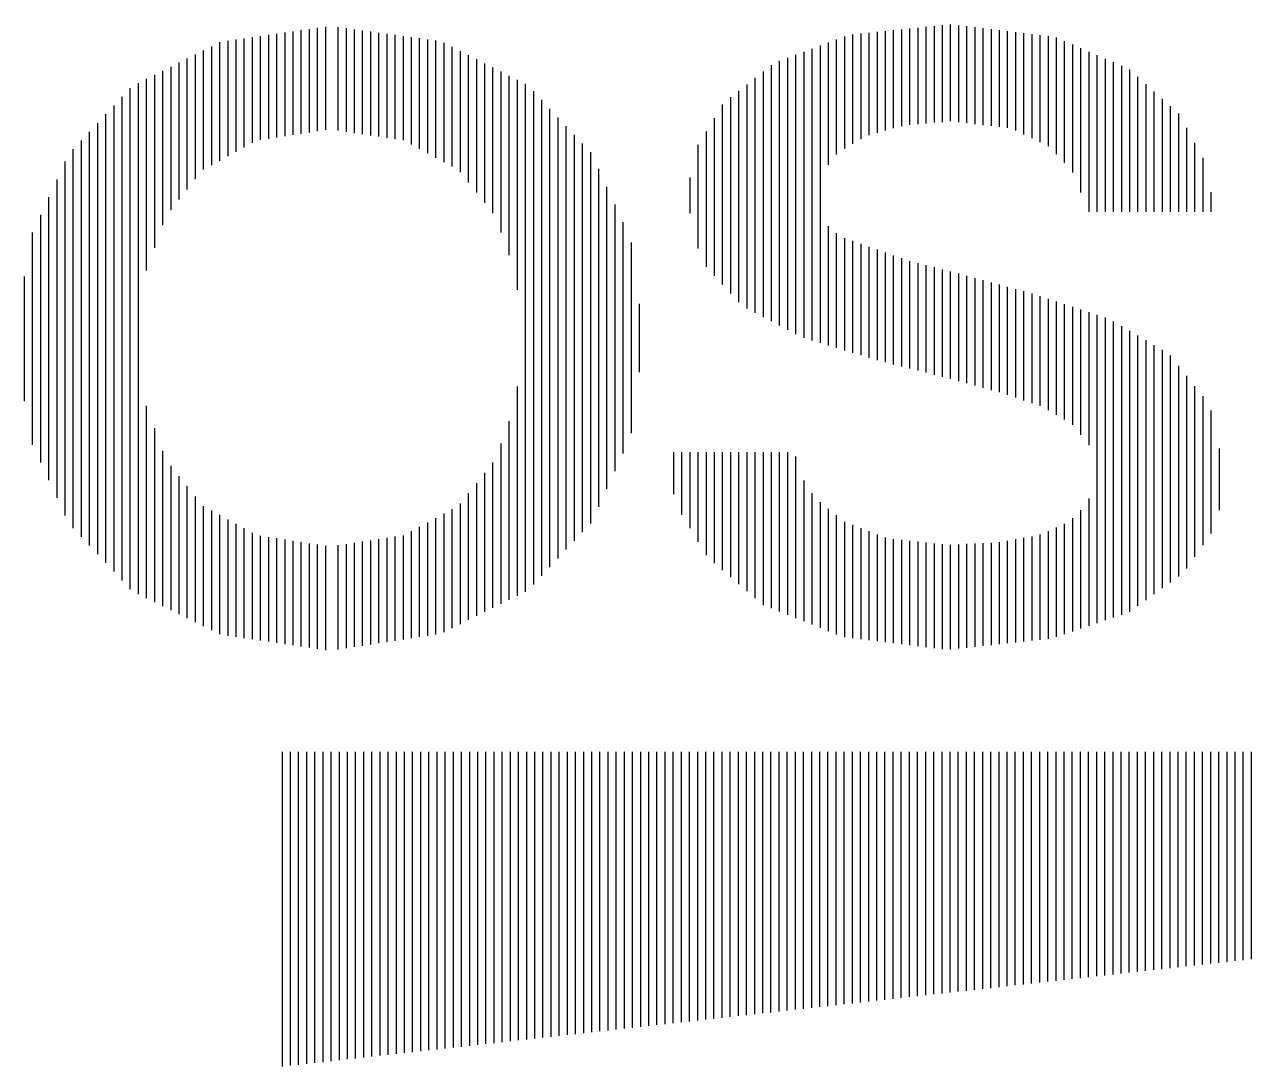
# Model space of a CAD drawing. Extents: x 187 to 6132, y -1204 to 3001.
# Drawn here: x 5266.4 to 5348.9, y -1056 to -985.6 of the extents above; entities that cross this region are included whole.
import ezdxf

# ---------------------------------------------------------------- set-up
doc = ezdxf.new("R2010")
doc.units = 0
doc.header["$LTSCALE"] = 100
doc.header["$MEASUREMENT"] = 0
doc.layers.get('0').update_dxf_attribs({"color": 245, "linetype": 'CONTINUOUS'})

# ---------------------------------------------------------------- blocks, each defined once
blk = doc.blocks.new('H20', base_point=(-13899.373904, 10592.007577))
for p, q in [((-9589.604373, 10932.296639), (-9589.604373, 10938.640389)), ((-9589.104373, 10932.374764), (-9589.104373, 10938.714608)), ((-9594.604373, 10931.03492), (-9594.604373, 10937.917733)), ((-9594.104373, 10931.304452), (-9594.104373, 10937.988045)), ((-9593.604373, 10931.577889), (-9593.604373, 10938.062264)), ((-9593.104373, 10931.765389), (-9593.104373, 10938.132577)), ((-9592.604373, 10931.839608), (-9592.604373, 10938.206795)), ((-9592.104373, 10931.917733), (-9592.104373, 10938.281014)), ((-9591.604373, 10931.991952), (-9591.604373, 10938.351327)), ((-9591.104373, 10932.070077), (-9591.104373, 10938.425545)), ((-9590.604373, 10932.144295), (-9590.604373, 10938.495858)), ((-9590.104373, 10932.22242), (-9590.104373, 10938.570077)), ((-9596.604373, 10929.945077), (-9596.604373, 10937.257577)), ((-9596.104373, 10930.214608), (-9596.104373, 10937.507577)), ((-9595.604373, 10930.488045), (-9595.604373, 10937.757577)), ((-9595.104373, 10930.761483), (-9595.104373, 10937.843514)), ((-9598.104373, 10928.105233), (-9598.104373, 10936.507577)), ((-9597.604373, 10928.730233), (-9597.604373, 10936.757577)), ((-9597.104373, 10929.355233), (-9597.104373, 10937.007577)), ((-9599.604373, 10925.140389), (-9599.604373, 10935.757577)), ((-9599.104373, 10926.538827), (-9599.104373, 10936.007577)), ((-9598.604373, 10927.480233), (-9598.604373, 10936.257577)), ((-9601.104373, 10904.198983), (-9601.104373, 10934.933358)), ((-9600.604373, 10903.874764), (-9600.604373, 10935.257577)), ((-9600.104373, 10923.741952), (-9600.104373, 10935.507577)), ((-9601.604373, 10904.730233), (-9601.604373, 10934.402108)), ((-9602.104373, 10905.265389), (-9602.104373, 10933.866952)), ((-9603.104373, 10906.335702), (-9603.104373, 10932.800545)), ((-9602.604373, 10905.800545), (-9602.604373, 10933.335702)), ((-9603.604373, 10906.870858), (-9603.604373, 10932.269295)), ((-9604.604373, 10907.937264), (-9604.604373, 10931.202889)), ((-9604.104373, 10907.402108), (-9604.104373, 10931.734139)), ((-9605.104373, 10908.710702), (-9605.104373, 10930.433358)), ((-9605.604373, 10909.792733), (-9605.604373, 10929.343514)), ((-9606.104373, 10910.87867), (-9606.104373, 10928.257577)), ((-9606.604373, 10911.960702), (-9606.604373, 10927.171639)), ((-9607.104373, 10913.046639), (-9607.104373, 10926.085702)), ((-9607.604373, 10915.726327), (-9607.604373, 10923.386483)), ((-9600.104373, 10903.632577), (-9600.104373, 10915.44117)), ((-9599.604373, 10903.386483), (-9599.604373, 10914.06617)), ((-9599.104373, 10903.140389), (-9599.104373, 10912.687264)), ((-9598.604373, 10902.894295), (-9598.604373, 10911.75367)), ((-9598.104373, 10902.652108), (-9598.104373, 10911.12867)), ((-9597.604373, 10902.406014), (-9597.604373, 10910.50367)), ((-9597.104373, 10902.15992), (-9597.104373, 10909.874764)), ((-9596.604373, 10901.913827), (-9596.604373, 10909.288827)), ((-9596.104373, 10901.671639), (-9596.104373, 10909.015389)), ((-9595.604373, 10901.425545), (-9595.604373, 10908.745858)), ((-9595.104373, 10901.335702), (-9595.104373, 10908.47242)), ((-9594.604373, 10901.265389), (-9594.604373, 10908.198983)), ((-9594.104373, 10901.19117), (-9594.104373, 10907.925545)), ((-9593.604373, 10901.116952), (-9593.604373, 10907.656014)), ((-9593.104373, 10901.042733), (-9593.104373, 10907.468514)), ((-9592.604373, 10900.97242), (-9592.604373, 10907.390389)), ((-9592.104373, 10900.898202), (-9592.104373, 10907.312264)), ((-9591.604373, 10900.823983), (-9591.604373, 10907.234139)), ((-9591.104373, 10900.749764), (-9591.104373, 10907.15992)), ((-9590.604373, 10900.679452), (-9590.604373, 10907.081795)), ((-9590.104373, 10900.605233), (-9590.104373, 10907.00367)), ((-9589.604373, 10900.531014), (-9589.604373, 10906.925545)), ((-9589.104373, 10900.456795), (-9589.104373, 10906.851327))]:
    blk.add_line(p, q)
blk = doc.blocks.new('H21', base_point=(-13899.373904, 10592.007577))
for p, q in [((-9589.604373, 10932.296639), (-9589.604373, 10938.640389)), ((-9589.104373, 10932.374764), (-9589.104373, 10938.714608)), ((-9594.604373, 10931.03492), (-9594.604373, 10937.917733)), ((-9594.104373, 10931.304452), (-9594.104373, 10937.988045)), ((-9593.604373, 10931.577889), (-9593.604373, 10938.062264)), ((-9593.104373, 10931.765389), (-9593.104373, 10938.132577)), ((-9592.604373, 10931.839608), (-9592.604373, 10938.206795)), ((-9592.104373, 10931.917733), (-9592.104373, 10938.281014)), ((-9591.604373, 10931.991952), (-9591.604373, 10938.351327)), ((-9591.104373, 10932.070077), (-9591.104373, 10938.425545)), ((-9590.604373, 10932.144295), (-9590.604373, 10938.495858)), ((-9590.104373, 10932.22242), (-9590.104373, 10938.570077)), ((-9596.604373, 10929.945077), (-9596.604373, 10937.257577)), ((-9596.104373, 10930.214608), (-9596.104373, 10937.507577)), ((-9595.604373, 10930.488045), (-9595.604373, 10937.757577)), ((-9595.104373, 10930.761483), (-9595.104373, 10937.843514)), ((-9598.104373, 10928.105233), (-9598.104373, 10936.507577)), ((-9597.604373, 10928.730233), (-9597.604373, 10936.757577)), ((-9597.104373, 10929.355233), (-9597.104373, 10937.007577)), ((-9599.604373, 10925.140389), (-9599.604373, 10935.757577)), ((-9599.104373, 10926.538827), (-9599.104373, 10936.007577)), ((-9598.604373, 10927.480233), (-9598.604373, 10936.257577)), ((-9601.104373, 10904.198983), (-9601.104373, 10934.933358)), ((-9600.604373, 10903.874764), (-9600.604373, 10935.257577)), ((-9600.104373, 10923.741952), (-9600.104373, 10935.507577)), ((-9601.604373, 10904.730233), (-9601.604373, 10934.402108)), ((-9602.104373, 10905.265389), (-9602.104373, 10933.866952)), ((-9603.104373, 10906.335702), (-9603.104373, 10932.800545)), ((-9602.604373, 10905.800545), (-9602.604373, 10933.335702)), ((-9603.604373, 10906.870858), (-9603.604373, 10932.269295)), ((-9604.604373, 10907.937264), (-9604.604373, 10931.202889)), ((-9604.104373, 10907.402108), (-9604.104373, 10931.734139)), ((-9605.104373, 10908.710702), (-9605.104373, 10930.433358)), ((-9605.604373, 10909.792733), (-9605.604373, 10929.343514)), ((-9606.104373, 10910.87867), (-9606.104373, 10928.257577)), ((-9606.604373, 10911.960702), (-9606.604373, 10927.171639)), ((-9607.104373, 10913.046639), (-9607.104373, 10926.085702)), ((-9607.604373, 10915.726327), (-9607.604373, 10923.386483)), ((-9600.104373, 10903.632577), (-9600.104373, 10915.44117)), ((-9599.604373, 10903.386483), (-9599.604373, 10914.06617)), ((-9599.104373, 10903.140389), (-9599.104373, 10912.687264)), ((-9598.604373, 10902.894295), (-9598.604373, 10911.75367)), ((-9598.104373, 10902.652108), (-9598.104373, 10911.12867)), ((-9597.604373, 10902.406014), (-9597.604373, 10910.50367)), ((-9597.104373, 10902.15992), (-9597.104373, 10909.874764)), ((-9596.604373, 10901.913827), (-9596.604373, 10909.288827)), ((-9596.104373, 10901.671639), (-9596.104373, 10909.015389)), ((-9595.604373, 10901.425545), (-9595.604373, 10908.745858)), ((-9595.104373, 10901.335702), (-9595.104373, 10908.47242)), ((-9594.604373, 10901.265389), (-9594.604373, 10908.198983)), ((-9594.104373, 10901.19117), (-9594.104373, 10907.925545)), ((-9593.604373, 10901.116952), (-9593.604373, 10907.656014)), ((-9593.104373, 10901.042733), (-9593.104373, 10907.468514)), ((-9592.604373, 10900.97242), (-9592.604373, 10907.390389)), ((-9592.104373, 10900.898202), (-9592.104373, 10907.312264)), ((-9591.604373, 10900.823983), (-9591.604373, 10907.234139)), ((-9591.104373, 10900.749764), (-9591.104373, 10907.15992)), ((-9590.604373, 10900.679452), (-9590.604373, 10907.081795)), ((-9590.104373, 10900.605233), (-9590.104373, 10907.00367)), ((-9589.604373, 10900.531014), (-9589.604373, 10906.925545)), ((-9589.104373, 10900.456795), (-9589.104373, 10906.851327))]:
    blk.add_line(p, q)
blk = doc.blocks.new('H22', base_point=(-13899.373904, 10592.007577))
for p, q in [((-9589.604373, 10932.296639), (-9589.604373, 10938.640389)), ((-9589.104373, 10932.374764), (-9589.104373, 10938.714608)), ((-9594.604373, 10931.03492), (-9594.604373, 10937.917733)), ((-9594.104373, 10931.304452), (-9594.104373, 10937.988045)), ((-9593.604373, 10931.577889), (-9593.604373, 10938.062264)), ((-9593.104373, 10931.765389), (-9593.104373, 10938.132577)), ((-9592.604373, 10931.839608), (-9592.604373, 10938.206795)), ((-9592.104373, 10931.917733), (-9592.104373, 10938.281014)), ((-9591.604373, 10931.991952), (-9591.604373, 10938.351327)), ((-9591.104373, 10932.070077), (-9591.104373, 10938.425545)), ((-9590.604373, 10932.144295), (-9590.604373, 10938.495858)), ((-9590.104373, 10932.22242), (-9590.104373, 10938.570077)), ((-9596.604373, 10929.945077), (-9596.604373, 10937.257577)), ((-9596.104373, 10930.214608), (-9596.104373, 10937.507577)), ((-9595.604373, 10930.488045), (-9595.604373, 10937.757577)), ((-9595.104373, 10930.761483), (-9595.104373, 10937.843514)), ((-9598.104373, 10928.105233), (-9598.104373, 10936.507577)), ((-9597.604373, 10928.730233), (-9597.604373, 10936.757577)), ((-9597.104373, 10929.355233), (-9597.104373, 10937.007577)), ((-9599.604373, 10925.140389), (-9599.604373, 10935.757577)), ((-9599.104373, 10926.538827), (-9599.104373, 10936.007577)), ((-9598.604373, 10927.480233), (-9598.604373, 10936.257577)), ((-9601.104373, 10904.198983), (-9601.104373, 10934.933358)), ((-9600.604373, 10903.874764), (-9600.604373, 10935.257577)), ((-9600.104373, 10923.741952), (-9600.104373, 10935.507577)), ((-9601.604373, 10904.730233), (-9601.604373, 10934.402108)), ((-9602.104373, 10905.265389), (-9602.104373, 10933.866952)), ((-9603.104373, 10906.335702), (-9603.104373, 10932.800545)), ((-9602.604373, 10905.800545), (-9602.604373, 10933.335702)), ((-9603.604373, 10906.870858), (-9603.604373, 10932.269295)), ((-9604.604373, 10907.937264), (-9604.604373, 10931.202889)), ((-9604.104373, 10907.402108), (-9604.104373, 10931.734139)), ((-9605.104373, 10908.710702), (-9605.104373, 10930.433358)), ((-9605.604373, 10909.792733), (-9605.604373, 10929.343514)), ((-9606.104373, 10910.87867), (-9606.104373, 10928.257577)), ((-9606.604373, 10911.960702), (-9606.604373, 10927.171639)), ((-9607.104373, 10913.046639), (-9607.104373, 10926.085702)), ((-9607.604373, 10915.726327), (-9607.604373, 10923.386483)), ((-9600.104373, 10903.632577), (-9600.104373, 10915.44117)), ((-9599.604373, 10903.386483), (-9599.604373, 10914.06617)), ((-9599.104373, 10903.140389), (-9599.104373, 10912.687264)), ((-9598.604373, 10902.894295), (-9598.604373, 10911.75367)), ((-9598.104373, 10902.652108), (-9598.104373, 10911.12867)), ((-9597.604373, 10902.406014), (-9597.604373, 10910.50367)), ((-9597.104373, 10902.15992), (-9597.104373, 10909.874764)), ((-9596.604373, 10901.913827), (-9596.604373, 10909.288827)), ((-9596.104373, 10901.671639), (-9596.104373, 10909.015389)), ((-9595.604373, 10901.425545), (-9595.604373, 10908.745858)), ((-9595.104373, 10901.335702), (-9595.104373, 10908.47242)), ((-9594.604373, 10901.265389), (-9594.604373, 10908.198983)), ((-9594.104373, 10901.19117), (-9594.104373, 10907.925545)), ((-9593.604373, 10901.116952), (-9593.604373, 10907.656014)), ((-9593.104373, 10901.042733), (-9593.104373, 10907.468514)), ((-9592.604373, 10900.97242), (-9592.604373, 10907.390389)), ((-9592.104373, 10900.898202), (-9592.104373, 10907.312264)), ((-9591.604373, 10900.823983), (-9591.604373, 10907.234139)), ((-9591.104373, 10900.749764), (-9591.104373, 10907.15992)), ((-9590.604373, 10900.679452), (-9590.604373, 10907.081795)), ((-9590.104373, 10900.605233), (-9590.104373, 10907.00367)), ((-9589.604373, 10900.531014), (-9589.604373, 10906.925545)), ((-9589.104373, 10900.456795), (-9589.104373, 10906.851327))]:
    blk.add_line(p, q)
blk = doc.blocks.new('H23', base_point=(-13899.373904, 10592.007577))
for p, q in [((-9589.604373, 10932.296639), (-9589.604373, 10938.640389)), ((-9589.104373, 10932.374764), (-9589.104373, 10938.714608)), ((-9594.604373, 10931.03492), (-9594.604373, 10937.917733)), ((-9594.104373, 10931.304452), (-9594.104373, 10937.988045)), ((-9593.604373, 10931.577889), (-9593.604373, 10938.062264)), ((-9593.104373, 10931.765389), (-9593.104373, 10938.132577)), ((-9592.604373, 10931.839608), (-9592.604373, 10938.206795)), ((-9592.104373, 10931.917733), (-9592.104373, 10938.281014)), ((-9591.604373, 10931.991952), (-9591.604373, 10938.351327)), ((-9591.104373, 10932.070077), (-9591.104373, 10938.425545)), ((-9590.604373, 10932.144295), (-9590.604373, 10938.495858)), ((-9590.104373, 10932.22242), (-9590.104373, 10938.570077)), ((-9596.604373, 10929.945077), (-9596.604373, 10937.257577)), ((-9596.104373, 10930.214608), (-9596.104373, 10937.507577)), ((-9595.604373, 10930.488045), (-9595.604373, 10937.757577)), ((-9595.104373, 10930.761483), (-9595.104373, 10937.843514)), ((-9598.104373, 10928.105233), (-9598.104373, 10936.507577)), ((-9597.604373, 10928.730233), (-9597.604373, 10936.757577)), ((-9597.104373, 10929.355233), (-9597.104373, 10937.007577)), ((-9599.604373, 10925.140389), (-9599.604373, 10935.757577)), ((-9599.104373, 10926.538827), (-9599.104373, 10936.007577)), ((-9598.604373, 10927.480233), (-9598.604373, 10936.257577)), ((-9601.104373, 10904.198983), (-9601.104373, 10934.933358)), ((-9600.604373, 10903.874764), (-9600.604373, 10935.257577)), ((-9600.104373, 10923.741952), (-9600.104373, 10935.507577)), ((-9601.604373, 10904.730233), (-9601.604373, 10934.402108)), ((-9602.104373, 10905.265389), (-9602.104373, 10933.866952)), ((-9603.104373, 10906.335702), (-9603.104373, 10932.800545)), ((-9602.604373, 10905.800545), (-9602.604373, 10933.335702)), ((-9603.604373, 10906.870858), (-9603.604373, 10932.269295)), ((-9604.604373, 10907.937264), (-9604.604373, 10931.202889)), ((-9604.104373, 10907.402108), (-9604.104373, 10931.734139)), ((-9605.104373, 10908.710702), (-9605.104373, 10930.433358)), ((-9605.604373, 10909.792733), (-9605.604373, 10929.343514)), ((-9606.104373, 10910.87867), (-9606.104373, 10928.257577)), ((-9606.604373, 10911.960702), (-9606.604373, 10927.171639)), ((-9607.104373, 10913.046639), (-9607.104373, 10926.085702)), ((-9607.604373, 10915.726327), (-9607.604373, 10923.386483)), ((-9600.104373, 10903.632577), (-9600.104373, 10915.44117)), ((-9599.604373, 10903.386483), (-9599.604373, 10914.06617)), ((-9599.104373, 10903.140389), (-9599.104373, 10912.687264)), ((-9598.604373, 10902.894295), (-9598.604373, 10911.75367)), ((-9598.104373, 10902.652108), (-9598.104373, 10911.12867)), ((-9597.604373, 10902.406014), (-9597.604373, 10910.50367)), ((-9597.104373, 10902.15992), (-9597.104373, 10909.874764)), ((-9596.604373, 10901.913827), (-9596.604373, 10909.288827)), ((-9596.104373, 10901.671639), (-9596.104373, 10909.015389)), ((-9595.604373, 10901.425545), (-9595.604373, 10908.745858)), ((-9595.104373, 10901.335702), (-9595.104373, 10908.47242)), ((-9594.604373, 10901.265389), (-9594.604373, 10908.198983)), ((-9594.104373, 10901.19117), (-9594.104373, 10907.925545)), ((-9593.604373, 10901.116952), (-9593.604373, 10907.656014)), ((-9593.104373, 10901.042733), (-9593.104373, 10907.468514)), ((-9592.604373, 10900.97242), (-9592.604373, 10907.390389)), ((-9592.104373, 10900.898202), (-9592.104373, 10907.312264)), ((-9591.604373, 10900.823983), (-9591.604373, 10907.234139)), ((-9591.104373, 10900.749764), (-9591.104373, 10907.15992)), ((-9590.604373, 10900.679452), (-9590.604373, 10907.081795)), ((-9590.104373, 10900.605233), (-9590.104373, 10907.00367)), ((-9589.604373, 10900.531014), (-9589.604373, 10906.925545)), ((-9589.104373, 10900.456795), (-9589.104373, 10906.851327))]:
    blk.add_line(p, q)
blk = doc.blocks.new('H30', base_point=(-13899.373904, 10592.007577))
for p, q in [((-9552.737185, 10932.738045), (-9552.737185, 10938.644295)), ((-9552.237185, 10932.781014), (-9552.237185, 10938.695077)), ((-9551.737185, 10932.823983), (-9551.737185, 10938.749764)), ((-9551.237185, 10932.863045), (-9551.237185, 10938.800545)), ((-9550.737185, 10932.906014), (-9550.737185, 10938.851327)), ((-9550.237185, 10932.855233), (-9550.237185, 10938.796639)), ((-9549.737185, 10932.796639), (-9549.737185, 10938.738045)), ((-9549.237185, 10932.738045), (-9549.237185, 10938.675545)), ((-9548.737185, 10932.679452), (-9548.737185, 10938.616952)), ((-9557.737185, 10930.866952), (-9557.737185, 10937.925545)), ((-9557.237185, 10931.245858), (-9557.237185, 10938.109139)), ((-9556.737185, 10931.531014), (-9556.737185, 10938.238045)), ((-9556.237185, 10931.812264), (-9556.237185, 10938.288827)), ((-9555.737185, 10932.062264), (-9555.737185, 10938.339608)), ((-9555.237185, 10932.198983), (-9555.237185, 10938.390389)), ((-9554.737185, 10932.339608), (-9554.737185, 10938.44117)), ((-9554.237185, 10932.480233), (-9554.237185, 10938.491952)), ((-9553.737185, 10932.616952), (-9553.737185, 10938.542733)), ((-9553.237185, 10932.695077), (-9553.237185, 10938.593514)), ((-9548.237185, 10932.620858), (-9548.237185, 10938.554452)), ((-9547.737185, 10932.562264), (-9547.737185, 10938.491952)), ((-9547.237185, 10932.499764), (-9547.237185, 10938.433358)), ((-9546.737185, 10932.343514), (-9546.737185, 10938.370858)), ((-9546.237185, 10932.101327), (-9546.237185, 10938.308358)), ((-9545.737185, 10931.863045), (-9545.737185, 10938.249764)), ((-9545.237185, 10931.620858), (-9545.237185, 10938.187264)), ((-9544.737185, 10931.37867), (-9544.737185, 10938.124764)), ((-9544.237185, 10930.898202), (-9544.237185, 10938.046639)), ((-9559.737185, 10919.609139), (-9559.737185, 10937.179452)), ((-9559.237185, 10919.456795), (-9559.237185, 10937.363045)), ((-9558.737185, 10919.304452), (-9558.737185, 10937.550545)), ((-9558.237185, 10930.226327), (-9558.237185, 10937.738045)), ((-9543.737185, 10930.359139), (-9543.737185, 10937.831795)), ((-9543.237185, 10929.773202), (-9543.237185, 10937.613045)), ((-9542.737185, 10928.546639), (-9542.737185, 10937.394295)), ((-9542.237185, 10927.351327), (-9542.237185, 10937.179452)), ((-9561.237185, 10920.370858), (-9561.237185, 10936.616952)), ((-9560.737185, 10920.109139), (-9560.737185, 10936.804452)), ((-9560.237185, 10919.851327), (-9560.237185, 10936.991952)), ((-9541.737185, 10927.351327), (-9541.737185, 10936.960702)), ((-9541.237185, 10927.351327), (-9541.237185, 10936.745858)), ((-9540.737185, 10927.351327), (-9540.737185, 10936.527108)), ((-9562.237185, 10920.894295), (-9562.237185, 10935.964608)), ((-9561.737185, 10920.632577), (-9561.737185, 10936.359139)), ((-9540.237185, 10927.351327), (-9540.237185, 10936.312264)), ((-9539.737185, 10927.351327), (-9539.737185, 10936.085702)), ((-9539.237185, 10927.351327), (-9539.237185, 10935.636483)), ((-9563.237185, 10921.417733), (-9563.237185, 10935.171639)), ((-9562.737185, 10921.156014), (-9562.737185, 10935.56617)), ((-9538.737185, 10927.351327), (-9538.737185, 10935.187264)), ((-9564.237185, 10922.34742), (-9564.237185, 10934.382577)), ((-9563.737185, 10921.804452), (-9563.737185, 10934.777108)), ((-9538.237185, 10927.351327), (-9538.237185, 10934.738045)), ((-9537.737185, 10927.351327), (-9537.737185, 10934.28492)), ((-9564.737185, 10922.886483), (-9564.737185, 10933.929452)), ((-9537.237185, 10927.351327), (-9537.237185, 10933.835702)), ((-9536.737185, 10927.351327), (-9536.737185, 10933.386483)), ((-9565.237185, 10923.429452), (-9565.237185, 10933.101327)), ((-9565.737185, 10923.968514), (-9565.737185, 10932.277108)), ((-9536.237185, 10927.351327), (-9536.237185, 10932.499764)), ((-9566.237185, 10925.09742), (-9566.237185, 10931.452889)), ((-9535.737185, 10927.351327), (-9535.737185, 10931.581795)), ((-9535.237185, 10927.351327), (-9535.237185, 10930.663827)), ((-9566.737185, 10927.269295), (-9566.737185, 10929.464608)), ((-9534.737185, 10927.351327), (-9534.737185, 10928.558358)), ((-9558.237185, 10919.152108), (-9558.237185, 10926.476327)), ((-9557.737185, 10918.999764), (-9557.737185, 10926.050545)), ((-9557.237185, 10918.84742), (-9557.237185, 10925.741952)), ((-9556.737185, 10918.695077), (-9556.737185, 10925.56617)), ((-9556.237185, 10918.542733), (-9556.237185, 10925.386483)), ((-9555.737185, 10918.390389), (-9555.737185, 10925.210702)), ((-9555.237185, 10918.241952), (-9555.237185, 10925.03492)), ((-9554.737185, 10918.116952), (-9554.737185, 10924.855233)), ((-9554.237185, 10917.988045), (-9554.237185, 10924.679452)), ((-9553.737185, 10917.863045), (-9553.737185, 10924.499764)), ((-9553.237185, 10917.734139), (-9553.237185, 10924.331795)), ((-9552.737185, 10917.605233), (-9552.737185, 10924.202889)), ((-9552.237185, 10917.480233), (-9552.237185, 10924.073983)), ((-9551.737185, 10917.351327), (-9551.737185, 10923.945077)), ((-9551.237185, 10917.226327), (-9551.237185, 10923.820077)), ((-9550.737185, 10917.09742), (-9550.737185, 10923.69117)), ((-9550.237185, 10916.964608), (-9550.237185, 10923.562264)), ((-9549.737185, 10916.827889), (-9549.737185, 10923.425545)), ((-9549.237185, 10916.69117), (-9549.237185, 10923.288827)), ((-9548.737185, 10916.550545), (-9548.737185, 10923.152108)), ((-9548.237185, 10916.413827), (-9548.237185, 10923.015389)), ((-9547.737185, 10916.277108), (-9547.737185, 10922.882577)), ((-9547.237185, 10916.113045), (-9547.237185, 10922.745858)), ((-9546.737185, 10915.945077), (-9546.737185, 10922.609139)), ((-9546.237185, 10915.777108), (-9546.237185, 10922.47242)), ((-9545.737185, 10915.609139), (-9545.737185, 10922.335702)), ((-9545.237185, 10915.44117), (-9545.237185, 10922.183358)), ((-9544.737185, 10915.175545), (-9544.737185, 10922.019295)), ((-9544.237185, 10914.894295), (-9544.237185, 10921.855233)), ((-9543.737185, 10914.613045), (-9543.737185, 10921.69117)), ((-9543.237185, 10914.277108), (-9543.237185, 10921.527108)), ((-9542.737185, 10913.656014), (-9542.737185, 10921.363045)), ((-9542.237185, 10913.031014), (-9542.237185, 10921.198983)), ((-9541.737185, 10902.113045), (-9541.737185, 10921.03492)), ((-9541.237185, 10902.281014), (-9541.237185, 10920.870858)), ((-9540.737185, 10902.452889), (-9540.737185, 10920.620858)), ((-9540.237185, 10902.620858), (-9540.237185, 10920.331795)), ((-9539.737185, 10902.796639), (-9539.737185, 10920.042733)), ((-9539.237185, 10903.15992), (-9539.237185, 10919.75367)), ((-9538.737185, 10903.519295), (-9538.737185, 10919.464608)), ((-9538.237185, 10903.87867), (-9538.237185, 10919.171639)), ((-9537.737185, 10904.241952), (-9537.737185, 10918.882577)), ((-9537.237185, 10904.601327), (-9537.237185, 10918.523202)), ((-9536.737185, 10904.960702), (-9536.737185, 10917.902108)), ((-9536.237185, 10905.452889), (-9536.237185, 10917.281014)), ((-9535.737185, 10906.171639), (-9535.737185, 10916.65992)), ((-9535.237185, 10906.890389), (-9535.237185, 10916.038827)), ((-9534.737185, 10907.609139), (-9534.737185, 10915.148202)), ((-9567.737185, 10910.019295), (-9567.737185, 10912.609139)), ((-9567.237185, 10908.75367), (-9567.237185, 10912.609139)), ((-9566.737185, 10907.925545), (-9566.737185, 10912.609139)), ((-9566.237185, 10907.101327), (-9566.237185, 10912.609139)), ((-9565.737185, 10906.277108), (-9565.737185, 10912.609139)), ((-9565.237185, 10905.781014), (-9565.237185, 10912.609139)), ((-9564.737185, 10905.351327), (-9564.737185, 10912.609139)), ((-9564.237185, 10904.925545), (-9564.237185, 10912.609139)), ((-9563.737185, 10904.495858), (-9563.737185, 10912.609139)), ((-9563.237185, 10904.070077), (-9563.237185, 10912.609139)), ((-9562.737185, 10903.640389), (-9562.737185, 10912.609139)), ((-9562.237185, 10903.218514), (-9562.237185, 10912.609139)), ((-9561.737185, 10903.019295), (-9561.737185, 10912.609139)), ((-9561.237185, 10902.820077), (-9561.237185, 10912.609139)), ((-9560.737185, 10902.616952), (-9560.737185, 10912.609139)), ((-9534.237185, 10909.031014), (-9534.237185, 10912.81617)), ((-9560.237185, 10902.417733), (-9560.237185, 10912.339608)), ((-9559.737185, 10902.218514), (-9559.737185, 10910.866952)), ((-9559.237185, 10902.015389), (-9559.237185, 10910.085702)), ((-9558.737185, 10901.81617), (-9558.737185, 10909.531014)), ((-9542.237185, 10901.94117), (-9542.237185, 10909.765389)), ((-9558.237185, 10901.616952), (-9558.237185, 10909.12867)), ((-9557.737185, 10901.413827), (-9557.737185, 10908.726327)), ((-9542.737185, 10901.773202), (-9542.737185, 10909.038827)), ((-9557.237185, 10901.249764), (-9557.237185, 10908.327889)), ((-9556.737185, 10901.187264), (-9556.737185, 10908.136483)), ((-9556.237185, 10901.124764), (-9556.237185, 10907.94117)), ((-9544.237185, 10901.261483), (-9544.237185, 10907.976327)), ((-9543.737185, 10901.433358), (-9543.737185, 10908.19117)), ((-9543.237185, 10901.601327), (-9543.237185, 10908.550545)), ((-9555.737185, 10901.06617), (-9555.737185, 10907.749764)), ((-9555.237185, 10901.00367), (-9555.237185, 10907.554452)), ((-9554.737185, 10900.94117), (-9554.737185, 10907.363045)), ((-9554.237185, 10900.882577), (-9554.237185, 10907.269295)), ((-9553.737185, 10900.820077), (-9553.737185, 10907.214608)), ((-9553.237185, 10900.761483), (-9553.237185, 10907.163827)), ((-9552.737185, 10900.698983), (-9552.737185, 10907.109139)), ((-9547.237185, 10900.866952), (-9547.237185, 10907.163827)), ((-9546.737185, 10900.921639), (-9546.737185, 10907.25367)), ((-9546.237185, 10900.976327), (-9546.237185, 10907.339608)), ((-9545.737185, 10901.031014), (-9545.737185, 10907.429452)), ((-9545.237185, 10901.085702), (-9545.237185, 10907.542733)), ((-9544.737185, 10901.140389), (-9544.737185, 10907.757577)), ((-9552.237185, 10900.636483), (-9552.237185, 10907.058358)), ((-9551.737185, 10900.577889), (-9551.737185, 10907.00367)), ((-9551.237185, 10900.515389), (-9551.237185, 10906.952889)), ((-9550.737185, 10900.484139), (-9550.737185, 10906.917733)), ((-9550.237185, 10900.538827), (-9550.237185, 10906.94117)), ((-9549.737185, 10900.593514), (-9549.737185, 10906.968514)), ((-9549.237185, 10900.648202), (-9549.237185, 10906.991952)), ((-9548.737185, 10900.702889), (-9548.737185, 10907.019295)), ((-9548.237185, 10900.757577), (-9548.237185, 10907.042733)), ((-9547.737185, 10900.812264), (-9547.737185, 10907.077889))]:
    blk.add_line(p, q)
blk = doc.blocks.new('H32', base_point=(-13899.373904, 10592.007577))
for p, q in [((-9589.604373, 10932.296639), (-9589.604373, 10938.640389)), ((-9589.104373, 10932.374764), (-9589.104373, 10938.714608)), ((-9594.604373, 10931.03492), (-9594.604373, 10937.917733)), ((-9594.104373, 10931.304452), (-9594.104373, 10937.988045)), ((-9593.604373, 10931.577889), (-9593.604373, 10938.062264)), ((-9593.104373, 10931.765389), (-9593.104373, 10938.132577)), ((-9592.604373, 10931.839608), (-9592.604373, 10938.206795)), ((-9592.104373, 10931.917733), (-9592.104373, 10938.281014)), ((-9591.604373, 10931.991952), (-9591.604373, 10938.351327)), ((-9591.104373, 10932.070077), (-9591.104373, 10938.425545)), ((-9590.604373, 10932.144295), (-9590.604373, 10938.495858)), ((-9590.104373, 10932.22242), (-9590.104373, 10938.570077)), ((-9596.604373, 10929.945077), (-9596.604373, 10937.257577)), ((-9596.104373, 10930.214608), (-9596.104373, 10937.507577)), ((-9595.604373, 10930.488045), (-9595.604373, 10937.757577)), ((-9595.104373, 10930.761483), (-9595.104373, 10937.843514)), ((-9598.104373, 10928.105233), (-9598.104373, 10936.507577)), ((-9597.604373, 10928.730233), (-9597.604373, 10936.757577)), ((-9597.104373, 10929.355233), (-9597.104373, 10937.007577)), ((-9599.604373, 10925.140389), (-9599.604373, 10935.757577)), ((-9599.104373, 10926.538827), (-9599.104373, 10936.007577)), ((-9598.604373, 10927.480233), (-9598.604373, 10936.257577)), ((-9601.104373, 10904.198983), (-9601.104373, 10934.933358)), ((-9600.604373, 10903.874764), (-9600.604373, 10935.257577)), ((-9600.104373, 10923.741952), (-9600.104373, 10935.507577)), ((-9601.604373, 10904.730233), (-9601.604373, 10934.402108)), ((-9602.104373, 10905.265389), (-9602.104373, 10933.866952)), ((-9603.104373, 10906.335702), (-9603.104373, 10932.800545)), ((-9602.604373, 10905.800545), (-9602.604373, 10933.335702)), ((-9603.604373, 10906.870858), (-9603.604373, 10932.269295)), ((-9604.604373, 10907.937264), (-9604.604373, 10931.202889)), ((-9604.104373, 10907.402108), (-9604.104373, 10931.734139)), ((-9605.104373, 10908.710702), (-9605.104373, 10930.433358)), ((-9605.604373, 10909.792733), (-9605.604373, 10929.343514)), ((-9606.104373, 10910.87867), (-9606.104373, 10928.257577)), ((-9606.604373, 10911.960702), (-9606.604373, 10927.171639)), ((-9607.104373, 10913.046639), (-9607.104373, 10926.085702)), ((-9607.604373, 10915.726327), (-9607.604373, 10923.386483)), ((-9600.104373, 10903.632577), (-9600.104373, 10915.44117)), ((-9599.604373, 10903.386483), (-9599.604373, 10914.06617)), ((-9599.104373, 10903.140389), (-9599.104373, 10912.687264)), ((-9598.604373, 10902.894295), (-9598.604373, 10911.75367)), ((-9598.104373, 10902.652108), (-9598.104373, 10911.12867)), ((-9597.604373, 10902.406014), (-9597.604373, 10910.50367)), ((-9597.104373, 10902.15992), (-9597.104373, 10909.874764)), ((-9596.604373, 10901.913827), (-9596.604373, 10909.288827)), ((-9596.104373, 10901.671639), (-9596.104373, 10909.015389)), ((-9595.604373, 10901.425545), (-9595.604373, 10908.745858)), ((-9595.104373, 10901.335702), (-9595.104373, 10908.47242)), ((-9594.604373, 10901.265389), (-9594.604373, 10908.198983)), ((-9594.104373, 10901.19117), (-9594.104373, 10907.925545)), ((-9593.604373, 10901.116952), (-9593.604373, 10907.656014)), ((-9593.104373, 10901.042733), (-9593.104373, 10907.468514)), ((-9592.604373, 10900.97242), (-9592.604373, 10907.390389)), ((-9592.104373, 10900.898202), (-9592.104373, 10907.312264)), ((-9591.604373, 10900.823983), (-9591.604373, 10907.234139)), ((-9591.104373, 10900.749764), (-9591.104373, 10907.15992)), ((-9590.604373, 10900.679452), (-9590.604373, 10907.081795)), ((-9590.104373, 10900.605233), (-9590.104373, 10907.00367)), ((-9589.604373, 10900.531014), (-9589.604373, 10906.925545)), ((-9589.104373, 10900.456795), (-9589.104373, 10906.851327))]:
    blk.add_line(p, q)
blk = doc.blocks.new('H35', base_point=(-13899.373904, 10592.007577))
for p, q in [((-9591.768435, 10874.890389), (-9591.768435, 10894.210702)), ((-9591.268435, 10874.948983), (-9591.268435, 10894.210702)), ((-9590.768435, 10875.00367), (-9590.768435, 10894.210702)), ((-9590.268435, 10875.058358), (-9590.268435, 10894.210702)), ((-9589.768435, 10875.113045), (-9589.768435, 10894.210702)), ((-9589.268435, 10875.167733), (-9589.268435, 10894.210702)), ((-9588.768435, 10875.22242), (-9588.768435, 10894.210702)), ((-9588.268435, 10875.281014), (-9588.268435, 10894.210702)), ((-9587.768435, 10875.335702), (-9587.768435, 10894.210702)), ((-9587.268435, 10875.390389), (-9587.268435, 10894.210702)), ((-9586.768435, 10875.445077), (-9586.768435, 10894.210702)), ((-9586.268435, 10875.499764), (-9586.268435, 10894.210702)), ((-9585.768435, 10875.558358), (-9585.768435, 10894.210702)), ((-9585.268435, 10875.613045), (-9585.268435, 10894.210702)), ((-9584.768435, 10875.667733), (-9584.768435, 10894.210702)), ((-9584.268435, 10875.72242), (-9584.268435, 10894.210702)), ((-9583.768435, 10875.777108), (-9583.768435, 10894.210702)), ((-9583.268435, 10875.831795), (-9583.268435, 10894.210702)), ((-9582.768435, 10875.890389), (-9582.768435, 10894.210702)), ((-9582.268435, 10875.945077), (-9582.268435, 10894.210702)), ((-9581.768435, 10875.999764), (-9581.768435, 10894.210702)), ((-9581.268435, 10876.054452), (-9581.268435, 10894.210702)), ((-9580.768435, 10876.109139), (-9580.768435, 10894.210702)), ((-9580.268435, 10876.167733), (-9580.268435, 10894.210702)), ((-9579.768435, 10876.22242), (-9579.768435, 10894.210702)), ((-9579.268435, 10876.277108), (-9579.268435, 10894.210702)), ((-9578.768435, 10876.331795), (-9578.768435, 10894.210702)), ((-9578.268435, 10876.386483), (-9578.268435, 10894.210702)), ((-9577.768435, 10876.445077), (-9577.768435, 10894.210702)), ((-9577.268435, 10876.499764), (-9577.268435, 10894.210702)), ((-9576.768435, 10876.554452), (-9576.768435, 10894.210702)), ((-9576.268435, 10876.609139), (-9576.268435, 10894.210702)), ((-9575.768435, 10876.663827), (-9575.768435, 10894.210702)), ((-9575.268435, 10876.718514), (-9575.268435, 10894.210702)), ((-9574.768435, 10876.777108), (-9574.768435, 10894.210702)), ((-9574.268435, 10876.831795), (-9574.268435, 10894.210702)), ((-9573.768435, 10876.886483), (-9573.768435, 10894.210702)), ((-9573.268435, 10876.94117), (-9573.268435, 10894.210702)), ((-9572.768435, 10876.995858), (-9572.768435, 10894.210702)), ((-9572.268435, 10877.054452), (-9572.268435, 10894.210702)), ((-9571.768435, 10877.109139), (-9571.768435, 10894.210702)), ((-9571.268435, 10877.163827), (-9571.268435, 10894.210702)), ((-9570.768435, 10877.218514), (-9570.768435, 10894.210702)), ((-9570.268435, 10877.273202), (-9570.268435, 10894.210702)), ((-9569.768435, 10877.327889), (-9569.768435, 10894.210702)), ((-9569.268435, 10877.386483), (-9569.268435, 10894.210702)), ((-9568.768435, 10877.44117), (-9568.768435, 10894.210702)), ((-9568.268435, 10877.495858), (-9568.268435, 10894.210702)), ((-9567.768435, 10877.550545), (-9567.768435, 10894.210702)), ((-9567.268435, 10877.605233), (-9567.268435, 10894.210702)), ((-9566.768435, 10877.663827), (-9566.768435, 10894.210702)), ((-9566.268435, 10877.718514), (-9566.268435, 10894.210702)), ((-9565.768435, 10877.773202), (-9565.768435, 10894.210702)), ((-9565.268435, 10877.827889), (-9565.268435, 10894.210702)), ((-9564.768435, 10877.882577), (-9564.768435, 10894.210702)), ((-9564.268435, 10877.94117), (-9564.268435, 10894.210702)), ((-9563.768435, 10877.995858), (-9563.768435, 10894.210702)), ((-9563.268435, 10878.050545), (-9563.268435, 10894.210702)), ((-9562.768435, 10878.105233), (-9562.768435, 10894.210702)), ((-9562.268435, 10878.15992), (-9562.268435, 10894.210702)), ((-9561.768435, 10878.214608), (-9561.768435, 10894.210702)), ((-9561.268435, 10878.273202), (-9561.268435, 10894.210702)), ((-9560.768435, 10878.327889), (-9560.768435, 10894.210702)), ((-9560.268435, 10878.382577), (-9560.268435, 10894.210702)), ((-9559.768435, 10878.437264), (-9559.768435, 10894.210702)), ((-9559.268435, 10878.491952), (-9559.268435, 10894.210702)), ((-9558.768435, 10878.550545), (-9558.768435, 10894.210702)), ((-9558.268435, 10878.605233), (-9558.268435, 10894.210702)), ((-9557.768435, 10878.65992), (-9557.768435, 10894.210702)), ((-9557.268435, 10878.714608), (-9557.268435, 10894.210702)), ((-9556.768435, 10878.769295), (-9556.768435, 10894.210702)), ((-9556.268435, 10878.823983), (-9556.268435, 10894.210702)), ((-9555.768435, 10878.882577), (-9555.768435, 10894.210702)), ((-9555.268435, 10878.937264), (-9555.268435, 10894.210702)), ((-9554.768435, 10878.991952), (-9554.768435, 10894.210702)), ((-9554.268435, 10879.046639), (-9554.268435, 10894.210702)), ((-9553.768435, 10879.101327), (-9553.768435, 10894.210702)), ((-9553.268435, 10879.15992), (-9553.268435, 10894.210702)), ((-9552.768435, 10879.214608), (-9552.768435, 10894.210702)), ((-9552.268435, 10879.269295), (-9552.268435, 10894.210702)), ((-9551.768435, 10879.323983), (-9551.768435, 10894.210702)), ((-9551.268435, 10879.37867), (-9551.268435, 10894.210702)), ((-9550.768435, 10879.437264), (-9550.768435, 10894.210702)), ((-9550.268435, 10879.491952), (-9550.268435, 10894.210702)), ((-9549.768435, 10879.546639), (-9549.768435, 10894.210702)), ((-9549.268435, 10879.601327), (-9549.268435, 10894.210702)), ((-9548.768435, 10879.656014), (-9548.768435, 10894.210702)), ((-9548.268435, 10879.710702), (-9548.268435, 10894.210702)), ((-9547.768435, 10879.769295), (-9547.768435, 10894.210702)), ((-9547.268435, 10879.823983), (-9547.268435, 10894.210702)), ((-9546.768435, 10879.87867), (-9546.768435, 10894.210702)), ((-9546.268435, 10879.933358), (-9546.268435, 10894.210702)), ((-9545.768435, 10879.988045), (-9545.768435, 10894.210702)), ((-9545.268435, 10880.046639), (-9545.268435, 10894.210702)), ((-9544.768435, 10880.101327), (-9544.768435, 10894.210702)), ((-9544.268435, 10880.156014), (-9544.268435, 10894.210702)), ((-9543.768435, 10880.210702), (-9543.768435, 10894.210702)), ((-9543.268435, 10880.265389), (-9543.268435, 10894.210702)), ((-9542.768435, 10880.323983), (-9542.768435, 10894.210702)), ((-9542.268435, 10880.37867), (-9542.268435, 10894.210702)), ((-9541.768435, 10880.433358), (-9541.768435, 10894.210702)), ((-9541.268435, 10880.488045), (-9541.268435, 10894.210702)), ((-9540.768435, 10880.542733), (-9540.768435, 10894.210702)), ((-9540.268435, 10880.59742), (-9540.268435, 10894.210702)), ((-9539.768435, 10880.656014), (-9539.768435, 10894.210702)), ((-9539.268435, 10880.710702), (-9539.268435, 10894.210702)), ((-9538.768435, 10880.765389), (-9538.768435, 10894.210702)), ((-9538.268435, 10880.820077), (-9538.268435, 10894.210702)), ((-9537.768435, 10880.874764), (-9537.768435, 10894.210702)), ((-9537.268435, 10880.933358), (-9537.268435, 10894.210702)), ((-9536.768435, 10880.988045), (-9536.768435, 10894.210702)), ((-9536.268435, 10881.042733), (-9536.268435, 10894.210702)), ((-9535.768435, 10881.09742), (-9535.768435, 10894.210702)), ((-9535.268435, 10881.152108), (-9535.268435, 10894.210702)), ((-9534.768435, 10881.206795), (-9534.768435, 10894.210702)), ((-9534.268435, 10881.265389), (-9534.268435, 10894.210702)), ((-9533.768435, 10881.320077), (-9533.768435, 10894.210702)), ((-9533.268435, 10881.374764), (-9533.268435, 10894.210702)), ((-9532.768435, 10881.429452), (-9532.768435, 10894.210702)), ((-9532.268435, 10881.484139), (-9532.268435, 10894.210702)), ((-9531.768435, 10881.542733), (-9531.768435, 10894.210702)), ((-9531.268435, 10881.59742), (-9531.268435, 10894.210702)), ((-9530.768435, 10881.652108), (-9530.768435, 10894.210702)), ((-9530.268435, 10881.706795), (-9530.268435, 10894.210702)), ((-9529.768435, 10881.761483), (-9529.768435, 10894.210702)), ((-9529.268435, 10881.820077), (-9529.268435, 10894.210702)), ((-9528.768435, 10881.874764), (-9528.768435, 10894.210702)), ((-9528.268435, 10881.929452), (-9528.268435, 10894.210702)), ((-9527.768435, 10881.984139), (-9527.768435, 10894.210702)), ((-9527.268435, 10882.038827), (-9527.268435, 10894.210702)), ((-9526.768435, 10882.093514), (-9526.768435, 10894.210702)), ((-9526.268435, 10882.152108), (-9526.268435, 10894.210702)), ((-9525.768435, 10882.206795), (-9525.768435, 10894.210702)), ((-9525.268435, 10882.261483), (-9525.268435, 10894.210702)), ((-9524.768435, 10882.31617), (-9524.768435, 10894.210702)), ((-9524.268435, 10882.370858), (-9524.268435, 10894.210702)), ((-9523.768435, 10882.429452), (-9523.768435, 10894.210702)), ((-9523.268435, 10882.484139), (-9523.268435, 10894.210702)), ((-9522.768435, 10882.538827), (-9522.768435, 10894.210702)), ((-9522.268435, 10882.593514), (-9522.268435, 10894.210702)), ((-9521.768435, 10882.648202), (-9521.768435, 10894.210702)), ((-9521.268435, 10882.702889), (-9521.268435, 10894.210702)), ((-9520.768435, 10882.761483), (-9520.768435, 10894.210702)), ((-9520.268435, 10882.81617), (-9520.268435, 10894.210702)), ((-9519.768435, 10882.870858), (-9519.768435, 10894.210702)), ((-9519.268435, 10882.925545), (-9519.268435, 10894.210702)), ((-9518.768435, 10882.980233), (-9518.768435, 10894.210702)), ((-9518.268435, 10883.038827), (-9518.268435, 10894.210702)), ((-9517.768435, 10883.093514), (-9517.768435, 10894.210702)), ((-9517.268435, 10883.148202), (-9517.268435, 10894.210702)), ((-9516.768435, 10883.202889), (-9516.768435, 10894.210702)), ((-9516.268435, 10883.257577), (-9516.268435, 10894.210702)), ((-9515.768435, 10883.31617), (-9515.768435, 10894.210702)), ((-9515.268435, 10883.370858), (-9515.268435, 10894.210702)), ((-9514.768435, 10883.425545), (-9514.768435, 10894.210702)), ((-9514.268435, 10883.480233), (-9514.268435, 10894.210702)), ((-9513.768435, 10883.53492), (-9513.768435, 10894.210702)), ((-9513.268435, 10883.589608), (-9513.268435, 10894.210702)), ((-9512.768435, 10883.648202), (-9512.768435, 10894.210702)), ((-9512.268435, 10883.702889), (-9512.268435, 10894.210702)), ((-9511.768435, 10883.757577), (-9511.768435, 10894.210702)), ((-9511.268435, 10883.812264), (-9511.268435, 10894.210702)), ((-9510.768435, 10883.866952), (-9510.768435, 10894.210702)), ((-9510.268435, 10883.925545), (-9510.268435, 10894.210702)), ((-9509.768435, 10883.980233), (-9509.768435, 10894.210702)), ((-9509.268435, 10884.03492), (-9509.268435, 10894.210702)), ((-9508.768435, 10884.089608), (-9508.768435, 10894.210702)), ((-9508.268435, 10884.144295), (-9508.268435, 10894.210702)), ((-9507.768435, 10884.198983), (-9507.768435, 10894.210702)), ((-9507.268435, 10884.257577), (-9507.268435, 10894.210702)), ((-9506.768435, 10884.312264), (-9506.768435, 10894.210702)), ((-9506.268435, 10884.366952), (-9506.268435, 10894.210702)), ((-9505.768435, 10884.421639), (-9505.768435, 10894.210702)), ((-9505.268435, 10884.476327), (-9505.268435, 10894.210702)), ((-9504.768435, 10884.53492), (-9504.768435, 10894.210702)), ((-9504.268435, 10884.589608), (-9504.268435, 10894.210702)), ((-9503.768435, 10884.644295), (-9503.768435, 10894.210702)), ((-9503.268435, 10884.698983), (-9503.268435, 10894.210702)), ((-9502.768435, 10884.75367), (-9502.768435, 10894.210702)), ((-9502.268435, 10884.812264), (-9502.268435, 10894.210702)), ((-9501.768435, 10884.866952), (-9501.768435, 10894.210702)), ((-9501.268435, 10884.921639), (-9501.268435, 10894.210702)), ((-9500.768435, 10884.976327), (-9500.768435, 10894.210702)), ((-9500.268435, 10885.031014), (-9500.268435, 10894.210702)), ((-9499.768435, 10885.085702), (-9499.768435, 10894.210702)), ((-9499.268435, 10885.144295), (-9499.268435, 10894.210702)), ((-9498.768435, 10885.198983), (-9498.768435, 10894.210702)), ((-9498.268435, 10885.25367), (-9498.268435, 10894.210702)), ((-9497.768435, 10885.308358), (-9497.768435, 10894.210702)), ((-9497.268435, 10885.363045), (-9497.268435, 10894.210702)), ((-9496.768435, 10885.421639), (-9496.768435, 10894.210702)), ((-9496.268435, 10885.476327), (-9496.268435, 10894.210702)), ((-9495.768435, 10885.531014), (-9495.768435, 10894.210702)), ((-9495.268435, 10885.585702), (-9495.268435, 10894.210702)), ((-9494.768435, 10885.640389), (-9494.768435, 10894.210702)), ((-9494.268435, 10885.698983), (-9494.268435, 10894.210702)), ((-9493.768435, 10885.75367), (-9493.768435, 10894.210702)), ((-9493.268435, 10885.808358), (-9493.268435, 10894.210702)), ((-9492.768435, 10885.863045), (-9492.768435, 10894.210702)), ((-9492.268435, 10885.917733), (-9492.268435, 10894.210702)), ((-9491.768435, 10885.97242), (-9491.768435, 10894.210702)), ((-9491.268435, 10886.031014), (-9491.268435, 10894.210702)), ((-9490.768435, 10886.085702), (-9490.768435, 10894.210702)), ((-9490.268435, 10886.140389), (-9490.268435, 10894.210702)), ((-9489.768435, 10886.195077), (-9489.768435, 10894.210702)), ((-9489.268435, 10886.249764), (-9489.268435, 10894.210702)), ((-9488.768435, 10886.308358), (-9488.768435, 10894.210702)), ((-9488.268435, 10886.363045), (-9488.268435, 10894.210702)), ((-9487.768435, 10886.417733), (-9487.768435, 10894.210702)), ((-9487.268435, 10886.47242), (-9487.268435, 10894.210702)), ((-9486.768435, 10886.527108), (-9486.768435, 10894.210702)), ((-9486.268435, 10886.581795), (-9486.268435, 10894.210702)), ((-9485.768435, 10886.640389), (-9485.768435, 10894.210702)), ((-9485.268435, 10886.695077), (-9485.268435, 10894.210702)), ((-9484.768435, 10886.749764), (-9484.768435, 10894.210702)), ((-9484.268435, 10886.804452), (-9484.268435, 10894.210702)), ((-9483.768435, 10886.859139), (-9483.768435, 10894.210702)), ((-9483.268435, 10886.917733), (-9483.268435, 10894.210702)), ((-9482.768435, 10886.97242), (-9482.768435, 10894.210702)), ((-9482.268435, 10887.027108), (-9482.268435, 10894.210702)), ((-9481.768435, 10887.081795), (-9481.768435, 10894.210702)), ((-9481.268435, 10887.136483), (-9481.268435, 10894.210702)), ((-9480.768435, 10887.195077), (-9480.768435, 10894.210702)), ((-9480.268435, 10887.249764), (-9480.268435, 10894.210702)), ((-9479.768435, 10887.304452), (-9479.768435, 10894.210702)), ((-9479.268435, 10887.359139), (-9479.268435, 10894.210702)), ((-9478.768435, 10887.413827), (-9478.768435, 10894.210702)), ((-9478.268435, 10887.468514), (-9478.268435, 10894.210702)), ((-9477.768435, 10887.527108), (-9477.768435, 10894.210702)), ((-9477.268435, 10887.581795), (-9477.268435, 10894.210702)), ((-9476.768435, 10887.636483), (-9476.768435, 10894.210702)), ((-9476.268435, 10887.69117), (-9476.268435, 10894.210702)), ((-9475.768435, 10887.745858), (-9475.768435, 10894.210702)), ((-9475.268435, 10887.804452), (-9475.268435, 10894.210702)), ((-9474.768435, 10887.859139), (-9474.768435, 10894.210702)), ((-9474.268435, 10887.913827), (-9474.268435, 10894.210702)), ((-9473.768435, 10887.968514), (-9473.768435, 10894.210702)), ((-9473.268435, 10888.023202), (-9473.268435, 10894.210702)), ((-9472.768435, 10888.077889), (-9472.768435, 10894.210702)), ((-9472.268435, 10888.136483), (-9472.268435, 10894.210702)), ((-9471.768435, 10888.19117), (-9471.768435, 10894.210702)), ((-9471.268435, 10888.245858), (-9471.268435, 10894.210702)), ((-9470.768435, 10888.300545), (-9470.768435, 10894.210702)), ((-9470.268435, 10888.355233), (-9470.268435, 10894.210702)), ((-9469.768435, 10888.413827), (-9469.768435, 10894.210702)), ((-9469.268435, 10888.468514), (-9469.268435, 10894.210702)), ((-9468.768435, 10888.523202), (-9468.768435, 10894.210702)), ((-9468.268435, 10888.577889), (-9468.268435, 10894.210702))]:
    blk.add_line(p, q)

msp = doc.modelspace()

# ---------------------------------------------------------------- linework, layer by layer
for p, q in [((5287.5739, -992.803694), (5287.5739, -985.825569)), ((5288.1239, -992.885335), (5288.1239, -985.898616)), ((5288.6739, -992.971273), (5288.6739, -985.971663)), ((5289.2239, -993.052913), (5289.2239, -986.049007)), ((5289.7739, -993.134554), (5289.7739, -986.122054)), ((5290.3239, -993.216194), (5290.3239, -986.199398)), ((5290.8739, -993.297835), (5290.8739, -986.272444)), ((5291.4239, -993.379476), (5291.4239, -986.349788)), ((5291.9739, -993.461116), (5291.9739, -986.422835)), ((5292.5239, -993.736116), (5292.5239, -986.495882)), ((5293.0739, -994.036898), (5293.0739, -986.573226)), ((5293.6239, -994.337679), (5293.6239, -986.646273)), ((5294.1739, -994.63846), (5294.1739, -986.723616)), ((5294.7239, -994.934944), (5294.7239, -986.878304)), ((5295.2739, -995.235726), (5295.2739, -987.157601)), ((5295.8239, -995.618148), (5295.8239, -987.436898)), ((5296.3739, -996.305648), (5296.3739, -987.711898)), ((5296.9239, -996.993148), (5296.9239, -987.991194)), ((5297.4739, -997.684944), (5297.4739, -988.270491)), ((5298.0239, -998.372444), (5298.0239, -988.545491)), ((5298.5739, -999.678694), (5298.5739, -988.824788)), ((5299.1239, -1001.216976), (5299.1239, -989.104085)), ((5299.6739, -1003.554476), (5299.6739, -989.379085)), ((5300.2239, -1023.938851), (5300.2239, -989.658382)), ((5300.7739, -1023.44471), (5300.7739, -990.152523)), ((5301.3239, -1022.860335), (5301.3239, -990.741194)), ((5301.8739, -1022.271663), (5301.8739, -991.329866)), ((5302.4239, -1021.687288), (5302.4239, -991.918538)), ((5302.9739, -1021.098616), (5302.9739, -992.50721)), ((5303.5239, -1020.514241), (5303.5239, -993.091585)), ((5304.0739, -1019.925569), (5304.0739, -993.680257)), ((5304.6239, -1019.341194), (5304.6239, -994.268929)), ((5305.1739, -1018.215413), (5305.1739, -995.390413)), ((5305.7239, -1017.012288), (5305.7239, -996.593538)), ((5306.2739, -1015.809163), (5306.2739, -997.792366)), ((5306.8239, -1014.610335), (5306.8239, -998.991194)), ((5307.3739, -1013.235335), (5307.3739, -1000.366194)), ((5307.9239, -1009.118929), (5307.9239, -1004.512679)), ((5299.6739, -1024.213851), (5299.6739, -1010.094319)), ((5299.1239, -1024.484554), (5299.1239, -1012.418929)), ((5298.5739, -1024.755257), (5298.5739, -1013.935726)), ((5297.4739, -1025.30096), (5297.4739, -1015.916585)), ((5298.0239, -1025.030257), (5298.0239, -1015.224788)), ((5296.9239, -1025.57596), (5296.9239, -1016.604085)), ((5296.3739, -1025.846663), (5296.3739, -1017.291585)), ((5295.2739, -1026.392366), (5295.2739, -1018.361507)), ((5295.8239, -1026.121663), (5295.8239, -1017.979085)), ((5293.6239, -1026.907991), (5293.6239, -1019.259554)), ((5294.1739, -1026.826351), (5294.1739, -1018.963069)), ((5294.7239, -1026.667366), (5294.7239, -1018.662288)), ((5291.9739, -1027.161507), (5291.9739, -1020.136116)), ((5292.5239, -1027.075569), (5292.5239, -1019.861116)), ((5293.0739, -1026.993929), (5293.0739, -1019.560335)), ((5287.5739, -1027.831819), (5287.5739, -1020.802132)), ((5288.1239, -1027.750179), (5288.1239, -1020.720491)), ((5288.6739, -1027.664241), (5288.6739, -1020.634554)), ((5289.2239, -1027.582601), (5289.2239, -1020.552913)), ((5289.7739, -1027.496663), (5289.7739, -1020.471273)), ((5290.3239, -1027.415023), (5290.3239, -1020.385335)), ((5290.8739, -1027.329085), (5290.8739, -1020.303694)), ((5291.4239, -1027.247444), (5291.4239, -1020.217757))]:
    msp.add_line(p, q)

# ---------------------------------------------------------------- block references
at = {"xscale": 1.1, "yscale": 1.1}
for name in ['H20', 'H21', 'H22', 'H23', 'H32', 'H30', 'H35']:
    msp.add_blockref(name, (545.435228, -1367.168929), dxfattribs=at)

doc.saveas('drawing.dxf')
